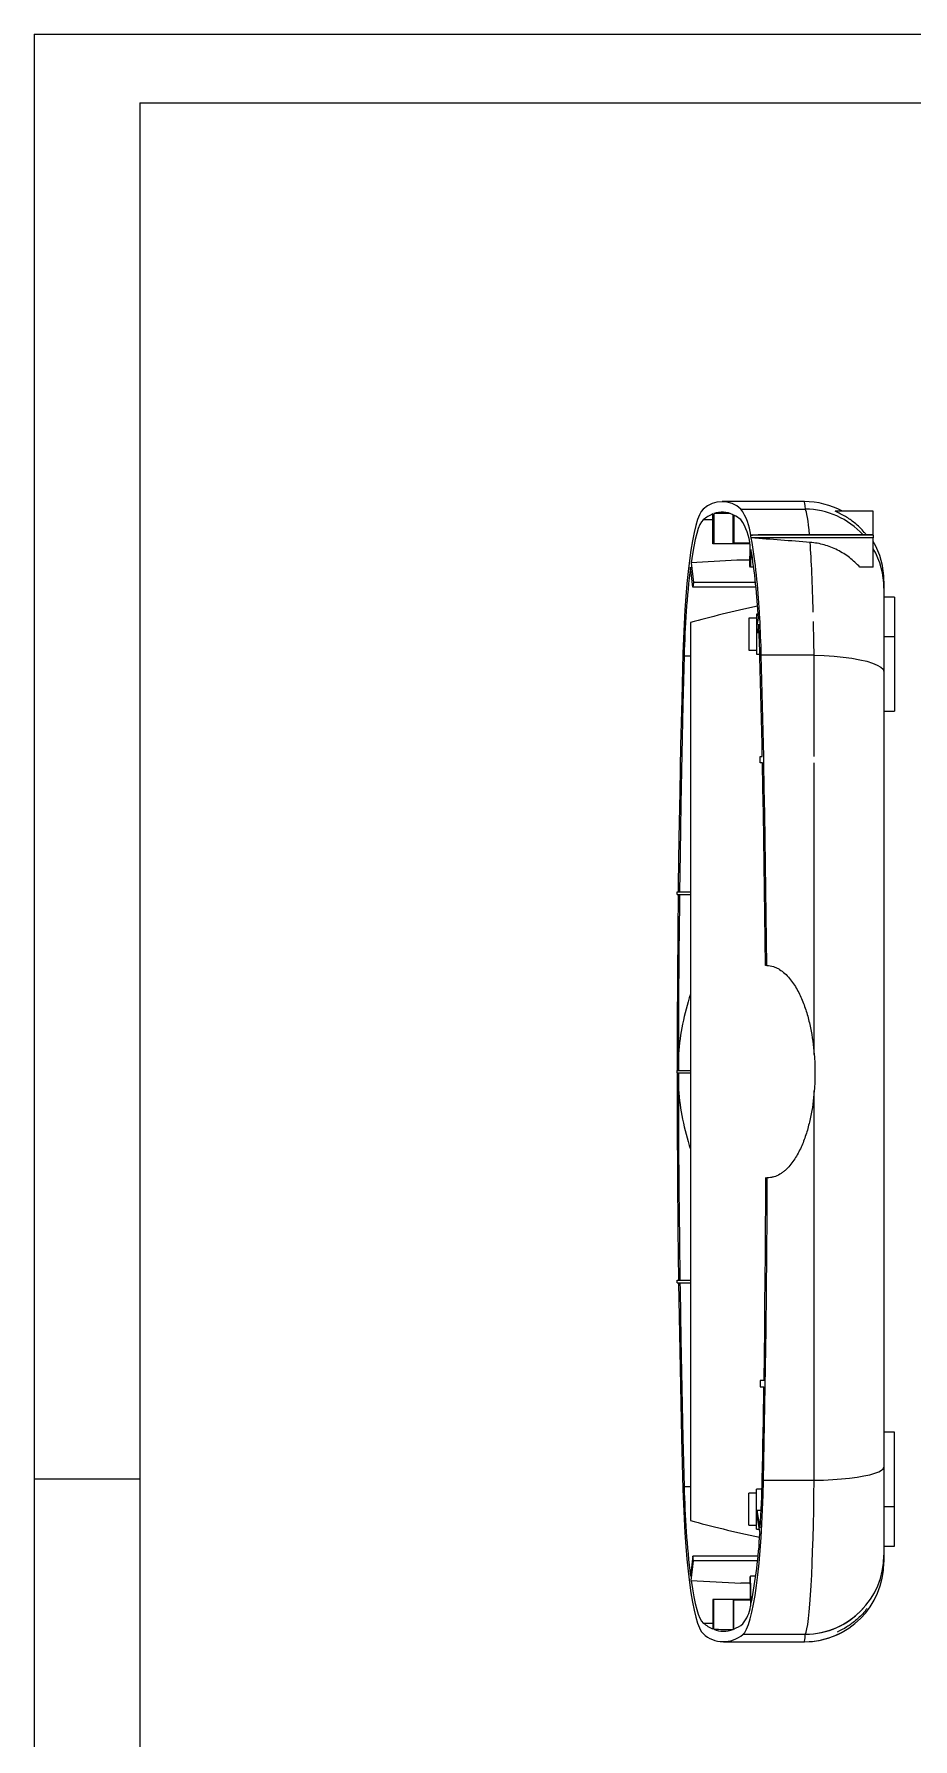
# Model space of a CAD drawing. Header units: inches. Extents: x 2104 to 4248, y 410 to 955.
# Drawn here: x 3476.8 to 3642.6, y 633.3 to 954.8 of the extents above; entities that cross this region are included whole.
import ezdxf

# ---------------------------------------------------------------- set-up
doc = ezdxf.new("R2010")
doc.units = ezdxf.units.IN

msp = doc.modelspace()

# ---------------------------------------------------------------- linework, layer by layer
for p, q in [((3476.769, 954.773), (4247.519, 954.773)), ((3476.769, 954.773), (3476.769, 409.797)), ((3496.713, 941.797), (4234.544, 941.797)), ((3496.713, 941.797), (3496.713, 422.773)), ((3496.713, 682.285), (3476.769, 682.285)), ((3476.769, 662.101), (3476.769, 409.797))]:
    msp.add_line(p, q)
at = {"color": 7, "linetype": 'Continuous', "lineweight": 15}
for p, q in [((3622.09, 866.629), (3606.584, 866.629)), ((3610.131, 865.215), (3622.275, 865.215)), ((3635.09, 864.805), (3627.891, 864.805)), ((3635.09, 860.355), (3635.09, 864.805)), ((3604.849, 858.655), (3604.849, 864.289)), ((3605, 864.345), (3605, 858.655)), ((3608.64, 858.805), (3608.64, 864.151)), ((3608.791, 864.079), (3608.791, 858.805)), ((3605, 858.655), (3604.849, 858.655)), ((3611.82, 858.655), (3605, 858.655)), ((3608.791, 858.805), (3608.64, 858.805)), ((3611.788, 858.805), (3608.791, 858.805)), ((3611.798, 854.446), (3611.884, 858.338)), ((3635.09, 860.31), (3611.96, 860.31)), ((3635.09, 859.765), (3612.069, 859.765)), ((3635.09, 860.355), (3613.376, 860.355)), ((3635.09, 860.31), (3635.09, 860.355)), ((3635.09, 860.31), (3635.09, 859.765)), ((3635.09, 854.237), (3635.09, 859.765)), ((3600.708, 855.099), (3601.177, 851.357)), ((3611.824, 855.6), (3609.372, 855.6)), ((3612.021, 857.617), (3611.946, 854.237)), ((3601.071, 850.509), (3600.597, 854.284)), ((3611.946, 854.237), (3611.798, 854.446)), ((3612.54, 854.237), (3611.946, 854.237)), ((3635.09, 854.237), (3632.585, 854.237)), ((3601.177, 851.357), (3601.071, 850.509)), ((3612.957, 850.509), (3601.071, 850.509)), ((3612.873, 851.357), (3601.177, 851.357)), ((3637.09, 851.629), (3637.09, 850.289)), ((3637.09, 850.289), (3637.09, 838.635)), ((3639.09, 848.629), (3637.09, 848.629)), ((3639.09, 848.629), (3639.09, 841.129)), ((3600.59, 843.81), (3600.59, 674.497)), ((3613.09, 844.629), (3611.59, 844.629)), ((3611.59, 844.629), (3611.59, 838.629)), ((3613.361, 845.379), (3613.09, 845.379)), ((3613.09, 845.379), (3613.09, 837.879)), ((3613.096, 842.881), (3613.407, 844.617)), ((3613.183, 841.898), (3613.096, 842.881)), ((3613.471, 843.504), (3613.183, 841.898)), ((3613.551, 841.898), (3613.183, 841.898)), ((3639.09, 841.129), (3637.09, 841.129)), ((3639.09, 841.129), (3639.09, 827.129)), ((3599.415, 837.536), (3600.59, 837.536)), ((3611.59, 838.629), (3613.09, 838.629)), ((3613.09, 837.879), (3613.702, 837.879)), ((3623.918, 837.683), (3613.962, 837.683)), ((3637.09, 833.376), (3637.09, 684.556)), ((3637.09, 827.129), (3639.09, 827.129)), ((3613.734, 817.339), (3613.734, 818.539)), ((3613.734, 818.539), (3614.16, 818.539)), ((3614.185, 817.339), (3613.734, 817.339)), ((3598.09, 792.561), (3598.09, 793.061)), ((3598.09, 793.061), (3600.59, 793.061)), ((3598.09, 792.561), (3600.59, 792.561)), ((3598.341, 762.491), (3598.341, 759.379)), ((3598.09, 758.879), (3598.09, 759.379)), ((3598.09, 759.379), (3600.59, 759.379)), ((3598.09, 758.879), (3600.59, 758.879)), ((3598.341, 758.879), (3598.341, 755.766)), ((3598.09, 719.316), (3598.09, 719.816)), ((3598.09, 719.816), (3600.59, 719.816)), ((3598.09, 719.316), (3600.59, 719.316)), ((3613.734, 700.918), (3613.734, 699.718)), ((3614.475, 700.918), (3613.734, 700.918)), ((3613.734, 699.718), (3614.457, 699.718)), ((3639.09, 691.129), (3637.09, 691.129)), ((3639.09, 677.129), (3639.09, 691.129)), ((3614.387, 682.076), (3623.933, 682.076)), ((3637.09, 684.556), (3637.09, 667.954)), ((3600.59, 680.829), (3599.412, 680.829)), ((3613.09, 679.629), (3611.59, 679.629)), ((3611.59, 673.629), (3611.59, 679.629)), ((3614.091, 680.379), (3613.09, 680.379)), ((3613.09, 672.879), (3613.09, 680.379)), ((3613.183, 676.36), (3613.096, 675.377)), ((3613.096, 675.377), (3613.695, 672.038)), ((3613.765, 673.112), (3613.183, 676.36)), ((3613.94, 676.36), (3613.183, 676.36)), ((3637.09, 677.129), (3639.09, 677.129)), ((3639.09, 669.629), (3639.09, 677.129)), ((3611.59, 673.629), (3613.09, 673.629)), ((3613.09, 672.879), (3613.544, 672.879)), ((3637.09, 669.629), (3639.09, 669.629)), ((3601.071, 667.749), (3600.602, 664.012)), ((3600.713, 663.2), (3601.177, 666.9)), ((3601.177, 666.9), (3601.071, 667.749)), ((3613.347, 667.749), (3601.071, 667.749)), ((3613.262, 666.9), (3601.177, 666.9)), ((3637.09, 667.954), (3637.09, 666.629)), ((3611.824, 662.657), (3610.132, 662.657)), ((3611.946, 664.02), (3611.798, 663.812)), ((3611.798, 663.812), (3611.92, 658.32)), ((3612.06, 658.907), (3611.946, 664.02)), ((3612.93, 664.02), (3611.946, 664.02)), ((3604.849, 659.602), (3604.849, 654.045)), ((3605, 659.602), (3604.849, 659.602)), ((3605, 653.984), (3605, 659.602)), ((3611.891, 659.602), (3605, 659.602)), ((3608.64, 659.452), (3608.64, 653.966)), ((3608.791, 659.452), (3608.64, 659.452)), ((3608.791, 654.025), (3608.791, 659.452)), ((3611.894, 659.452), (3608.791, 659.452)), ((3622.267, 653.021), (3610.501, 653.021)), ((3606.844, 651.629), (3622.09, 651.629))]:
    msp.add_line(p, q, dxfattribs=at)
at = {"color": 8, "linetype": 'Continuous', "lineweight": 15}
for p, q in [((3604.849, 863.186), (3603.014, 863.186)), ((3603.014, 655.166), (3604.849, 655.166))]:
    msp.add_line(p, q, dxfattribs=at)
at = {"color": 7, "linetype": 'Continuous', "lineweight": 15, "flags": 128}
for points in [[(3602.989, 865.176), (3602.629, 864.763), (3602.275, 864.11), (3601.929, 863.223), (3601.593, 862.107), (3601.27, 860.77), (3600.962, 859.223), (3600.671, 857.474), (3600.399, 855.537), (3600.149, 853.425), (3599.921, 851.153), (3599.717, 848.736), (3599.539, 846.191), (3599.389, 843.537), (3599.266, 840.79), (3599.172, 837.972)], [(3603.014, 863.186), (3602.697, 862.83), (3602.385, 862.276), (3602.079, 861.53), (3601.782, 860.595), (3601.494, 859.477), (3601.218, 858.183), (3600.955, 856.721), (3600.708, 855.099)], [(3599.172, 837.972), (3598.946, 829.33), (3598.746, 820.646), (3598.572, 811.926), (3598.425, 803.175), (3598.305, 794.397), (3598.289, 793.061)], [(3599.415, 837.536), (3599.174, 828.277), (3598.963, 818.971), (3598.782, 809.623), (3598.633, 800.24), (3598.539, 793.061)], [(3614.16, 818.539), (3614.111, 820.889), (3614.06, 823.236), (3614.007, 825.581), (3613.953, 827.923), (3613.897, 830.263), (3613.839, 832.6), (3613.78, 834.934), (3613.719, 837.266)], [(3614.413, 818.539), (3614.362, 820.941), (3614.311, 823.341), (3614.257, 825.738), (3614.201, 828.132), (3614.144, 830.524), (3614.085, 832.913), (3614.025, 835.3), (3613.962, 837.683)], [(3623.918, 837.683), (3625.832, 837.607), (3627.683, 837.479), (3629.44, 837.302), (3631.073, 837.079), (3632.555, 836.813), (3633.86, 836.509), (3634.966, 836.173), (3635.855, 835.808), (3636.511, 835.423), (3636.925, 835.023), (3637.088, 834.615)], [(3614.732, 779.12), (3614.688, 783.917), (3614.637, 788.71), (3614.579, 793.498), (3614.514, 798.281), (3614.442, 803.056), (3614.363, 807.825), (3614.277, 812.586), (3614.185, 817.339)], [(3614.982, 779.129), (3614.938, 783.925), (3614.887, 788.717), (3614.829, 793.504), (3614.764, 798.285), (3614.693, 803.059), (3614.614, 807.827), (3614.529, 812.587), (3614.437, 817.339)], [(3598.283, 792.561), (3598.211, 785.598), (3598.144, 776.784), (3598.104, 767.959), (3598.09, 759.379)], [(3598.533, 792.561), (3598.514, 790.829), (3598.425, 781.396), (3598.368, 771.948), (3598.341, 762.491)], [(3598.09, 758.879), (3598.107, 749.209), (3598.158, 739.297), (3598.243, 729.399), (3598.357, 719.816)], [(3598.341, 755.766), (3598.368, 746.323), (3598.425, 736.888), (3598.513, 727.469), (3598.608, 719.816)], [(3614.387, 682.076), (3614.527, 689.158), (3614.652, 696.259), (3614.762, 703.376), (3614.856, 710.507), (3614.935, 717.65), (3614.999, 724.803), (3615.047, 731.964), (3615.08, 739.13)], [(3614.475, 700.918), (3614.544, 705.68), (3614.605, 710.447), (3614.66, 715.22), (3614.708, 719.998), (3614.749, 724.78), (3614.784, 729.565), (3614.811, 734.353), (3614.831, 739.143)], [(3598.364, 719.316), (3598.513, 709.678), (3598.698, 699.87), (3598.917, 690.106), (3599.169, 680.394)], [(3598.614, 719.316), (3598.632, 718.072), (3598.781, 708.703), (3598.961, 699.368), (3599.172, 690.075), (3599.412, 680.829)], [(3614.142, 682.406), (3614.186, 684.564), (3614.229, 686.724), (3614.27, 688.886), (3614.311, 691.049), (3614.349, 693.214), (3614.386, 695.38), (3614.422, 697.549), (3614.457, 699.718)], [(3610.501, 653.021), (3610.854, 653.409), (3611.203, 654.027), (3611.544, 654.872), (3611.875, 655.938), (3612.194, 657.218), (3612.499, 658.703), (3612.788, 660.383), (3613.059, 662.248), (3613.31, 664.284), (3613.539, 666.478), (3613.745, 668.815), (3613.927, 671.28), (3614.083, 673.856), (3614.212, 676.526), (3614.314, 679.272), (3614.387, 682.076)], [(3623.933, 682.076), (3625.711, 682.131), (3627.436, 682.221), (3629.084, 682.345), (3630.63, 682.501), (3632.052, 682.687), (3633.33, 682.901), (3634.443, 683.138), (3635.378, 683.396), (3636.119, 683.671), (3636.656, 683.959), (3636.981, 684.255), (3637.09, 684.556)], [(3599.169, 680.394), (3599.263, 677.573), (3599.386, 674.824), (3599.536, 672.167), (3599.714, 669.621), (3599.918, 667.202), (3600.146, 664.928), (3600.397, 662.815), (3600.669, 660.877), (3600.96, 659.127), (3601.269, 657.579), (3601.592, 656.243), (3601.928, 655.127), (3602.275, 654.24), (3602.629, 653.589), (3602.989, 653.176)], [(3600.713, 663.2), (3600.96, 661.588), (3601.222, 660.135), (3601.498, 658.849), (3601.785, 657.739), (3602.082, 656.81), (3602.387, 656.069), (3602.698, 655.52), (3603.014, 655.166)]]:
    msp.add_lwpolyline(points, dxfattribs=at)
at = {"color": 7, "linetype": 'Continuous', "lineweight": 15}
for centre, radius, start, end in [((3606.581, 861.345), 5.252, 47.47264, 133.15154), ((3601.85, 859.333), 10.158, 5.52162, 35.38735), ((3622.09, 851.629), 15, 61.45512, 90.00136), ((3607.498, 857.801), 7.008, 112.20372, 129.77814), ((3606.592, 859.966), 4.66, 63.92246, 109.97029), ((3605.418, 857.439), 7.447, 50.97925, 63.06603), ((3601.806, 857.439), 10.118, 5.09847, 34.88257), ((3497.705, 840.049), 116.051, 2.82675, 9.78158), ((3622.09, 851.629), 15, 0, 29.92643), ((3498.852, 838.974), 114.694, 2.8199, 9.35435), ((3769.91, 833.925), 170.533, 173.14311, 178.78645), ((3384.953, 831.283), 228.844, 1.49814, 3.06116), ((3372.742, 831.388), 241.302, 1.495, 3.1546), ((3387.377, 686.948), 226.811, 356.50276, 358.85271), ((3769.532, 684.411), 170.157, 181.20637, 186.88524), ((3521.586, 676.842), 92.234, 348.78738, 357.0143), ((3622.09, 666.629), 15, 270, 0), ((3605.198, 659.282), 6.79, 321.0337, 351.85662), ((3606.832, 657.289), 5.628, 226.94123, 310.6884), ((3607.886, 661.079), 7.661, 230.50706, 246.64767), ((3606.843, 658.61), 4.979, 248.27344, 291.15243), ((3605.926, 660.855), 7.406, 292.75189, 307.91216), ((3622.09, 666.629), 15, 270.00005, 298.54488)]:
    msp.add_arc(centre, radius, start, end, dxfattribs=at)
at = {"color": 8, "linetype": 'Continuous', "lineweight": 15}
for centre, radius, start, end in [((3622.1, 850.188), 15.028, 42.57043, 89.33062), ((3622.217, 850.287), 14.873, 0.00856, 30.05683), ((3622.206, 667.956), 14.884, 270.33662, 359.99219), ((3622.099, 668.046), 15.025, 270.64123, 317.54326)]:
    msp.add_arc(centre, radius, start, end, dxfattribs=at)
for centre, major_axis, ratio, start_param, end_param in [((3622.09, 579.038), (0, 287.59), 0.0064958, 6.1839985, 6.2831853), ((3622.09, 830.387), (0, 35), 0.0533752, 5.740279, 6.1839985), ((3622.09, 830.387), (0, 35), 0.0533752, 5.1675016, 5.6658206), ((3622.09, 961.942), (0, 310.313), 0.0060201, 3.1415927, 3.2363552)]:
    msp.add_ellipse(centre, major_axis=major_axis, ratio=ratio, start_param=start_param, end_param=end_param, dxfattribs=at)
at = {"color": 7, "linetype": 'Continuous', "lineweight": 15}
for centre, major_axis, ratio, start_param, end_param in [((3707.125, 579.038), (-2293.123, 0), 0.1245421, 4.7555773, 4.7569391), ((2114.187, 830.387), (1606.165, 34.461), 0.003811, 5.9136232, 5.9160717), ((3500.579, 830.387), (285.297, -6.121), 0.1207884, 1.1292244, 1.1719039), ((3578.862, 830.353), (373.266, 23.335), 0.0625144, 1.4850585, 1.5083297), ((3842.531, 830.353), (-264.971, 0), 0.1245421, 5.7580901, 5.8631715), ((3622.09, 830.387), (0, 35), 0.0533752, 4.9223791, 5.1113923), ((3622.09, 750.916), (0, 416.248), 0.004488, 4.8755713, 4.9223791), ((3622.09, 750.916), (0, 416.248), 0.004488, 4.7399042, 4.8726503), ((6490.504, 759.129), (-2892.289, 0), 0.1245421, 6.2426575, 6.2738507), ((6490.504, 759.129), (-2892.289, 0), 0.1245421, 0.0093347, 0.0405278), ((3622.09, 750.916), (0, 416.248), 0.004488, 4.5462422, 4.7234469), ((3622.09, 687.864), (0, 35), 0.0533752, 3.2363552, 4.5462422), ((3842.356, 688.002), (-264.971, 0), 0.1245421, 0.421625, 0.5293137), ((3577.911, 688.002), (373.266, -23.335), 0.0625144, 4.7774215, 4.8027255), ((3723.883, 961.942), (-2475.575, 0), 0.1245421, 1.5227554, 1.5242241)]:
    msp.add_ellipse(centre, major_axis=major_axis, ratio=ratio, start_param=start_param, end_param=end_param, dxfattribs=at)
for points, knots in [([(3633.739, 860.355), (3633.628, 860.51), (3633.021, 861.363), (3631.694, 862.541), (3629.845, 863.89), (3628.547, 864.498), (3627.891, 864.805)], [0, 0, 0, 0, 0.0771039, 0.4225437, 0.7083041, 1, 1, 1, 1]), ([(3632.585, 854.237), (3631.979, 854.904), (3631.323, 855.509), (3630.262, 856.322), (3629.895, 856.577), (3629.135, 857.054), (3628.74, 857.278), (3627.533, 857.885), (3626.7, 858.208), (3625.407, 858.572), (3624.968, 858.673), (3624.077, 858.833), (3623.625, 858.891), (3623.172, 858.927)], [0, 0, 0, 0, 0.25, 0.25, 0.375, 0.375, 0.5, 0.5, 0.75, 0.75, 0.875, 0.875, 1, 1, 1, 1]), ([(3637.09, 838.635), (3637.09, 838.068), (3637.087, 837.442), (3637.085, 836.415), (3637.085, 836.062), (3637.086, 835.348), (3637.087, 834.985), (3637.088, 834.615)], [0, 0, 0, 0, 0.5, 0.5, 0.75, 0.75, 1, 1, 1, 1]), ([(3614.982, 779.129), (3615.41, 779.131), (3615.838, 779.064), (3616.445, 778.876), (3616.643, 778.8), (3617.03, 778.622), (3617.219, 778.519), (3617.764, 778.186), (3618.1, 777.928), (3618.73, 777.358), (3619.026, 777.044), (3619.842, 776.067), (3620.306, 775.36), (3620.924, 774.246), (3621.117, 773.864), (3621.478, 773.094), (3621.646, 772.704), (3622.117, 771.52), (3622.39, 770.713), (3622.867, 769.079), (3623.071, 768.253), (3623.594, 765.755), (3623.825, 764.065), (3623.958, 762.368)], [0, 0, 0, 0, 0.0625, 0.0625, 0.09375, 0.09375, 0.125, 0.125, 0.1875, 0.1875, 0.25, 0.25, 0.375, 0.375, 0.4375, 0.4375, 0.5, 0.5, 0.625, 0.625, 0.75, 0.75, 1, 1, 1, 1]), ([(3623.958, 762.368), (3624.047, 761.228), (3624.091, 760.085), (3624.091, 757.8), (3624.048, 756.659), (3623.958, 755.519)], [0, 0, 0, 0, 0.5, 0.5, 1, 1, 1, 1]), ([(3623.958, 755.519), (3623.828, 753.849), (3623.601, 752.187), (3623.086, 749.729), (3622.885, 748.918), (3622.416, 747.312), (3622.146, 746.517), (3621.523, 744.964), (3621.168, 744.203), (3620.354, 742.752), (3619.895, 742.06), (3619.078, 741.101), (3618.787, 740.799), (3618.317, 740.386), (3618.154, 740.254), (3617.816, 740.006), (3617.64, 739.89), (3617.102, 739.575), (3616.724, 739.406), (3616.122, 739.234), (3615.915, 739.191), (3615.5, 739.136), (3615.291, 739.125), (3615.08, 739.13)], [0, 0, 0, 0, 0.25, 0.25, 0.375, 0.375, 0.5, 0.5, 0.625, 0.625, 0.75, 0.75, 0.8125, 0.8125, 0.84375, 0.84375, 0.875, 0.875, 0.9375, 0.9375, 0.96875, 0.96875, 1, 1, 1, 1]), ([(3633.877, 657.903), (3633.765, 657.741), (3633.166, 656.875), (3631.879, 655.7), (3630.112, 654.367), (3628.898, 653.759), (3628.285, 653.452)], [0, 0, 0, 0, 0.0818037, 0.4371208, 0.715966, 1, 1, 1, 1])]:
    msp.add_open_spline(points, degree=3, knots=knots, dxfattribs=at)
for points in [[(3612.069, 859.765), (3612.033, 859.951), (3611.997, 860.133), (3611.96, 860.31)], [(3613.679, 844.666), (3613.658, 845.038), (3613.637, 845.406), (3613.615, 845.772)], [(3637.088, 834.615), (3637.089, 834.202), (3637.09, 833.788), (3637.09, 833.376)], [(3614.437, 817.339), (3614.429, 817.739), (3614.421, 818.139), (3614.413, 818.539)], [(3614.982, 779.129), (3614.899, 779.128), (3614.816, 779.125), (3614.732, 779.12)], [(3614.831, 739.143), (3614.914, 739.136), (3614.997, 739.132), (3615.08, 739.13)]]:
    msp.add_open_spline(points, degree=3, dxfattribs=at)

doc.saveas('drawing.dxf')
